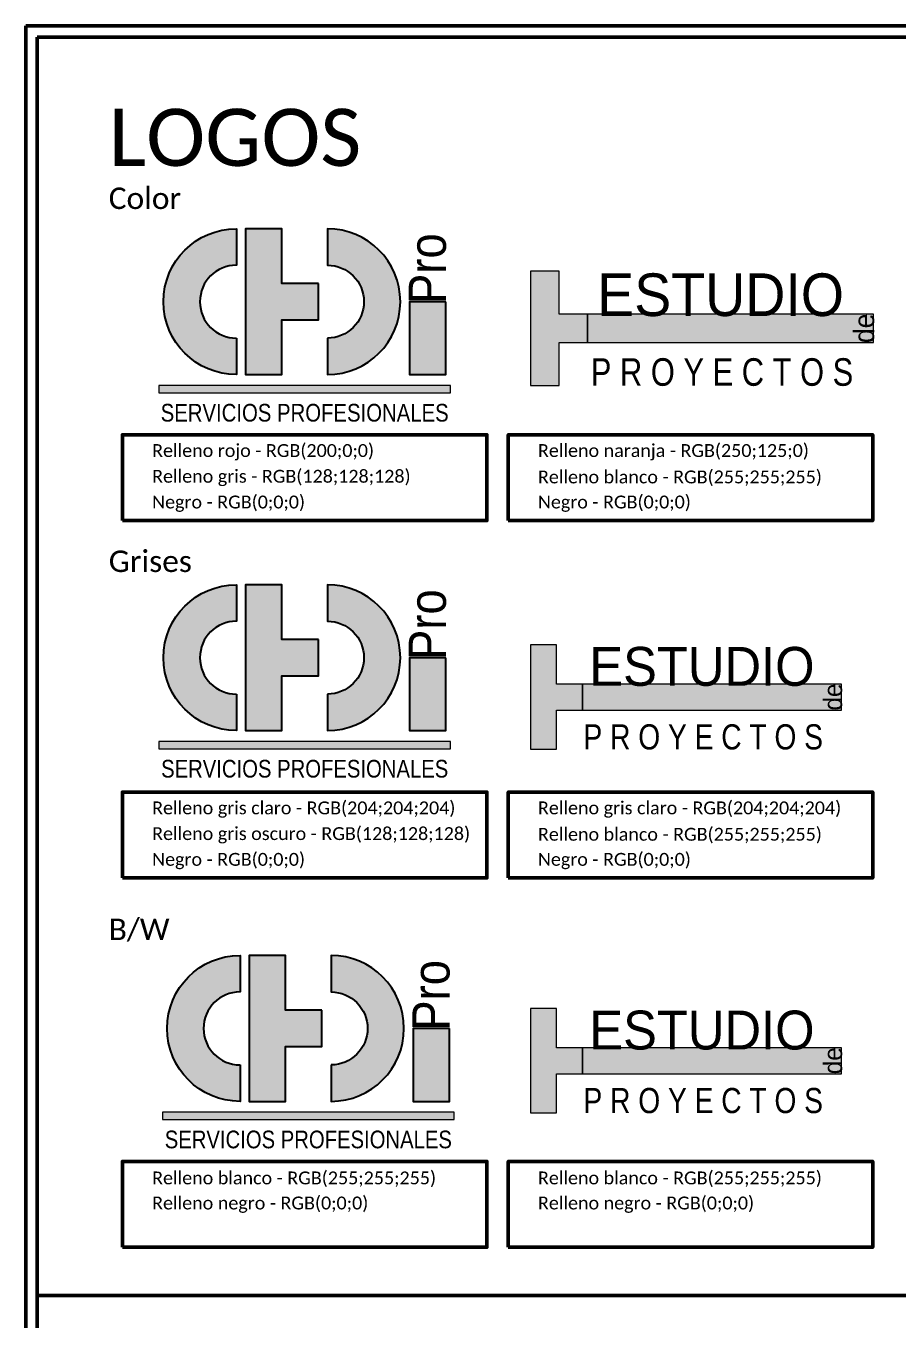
# Paper-space layout 'Dimensiones_cajasXM' of a CAD drawing. Header units: metres. Extents: x -968 to 2373, y -423 to 894.
# Drawn here: x -967.7 to -815.1, y -224.8 to 1.5 of the extents above; entities that cross this region are included whole.
import ezdxf
from ezdxf.enums import TextEntityAlignment as Align

# ---------------------------------------------------------------- set-up
doc = ezdxf.new("R2010")
doc.units = ezdxf.units.M
doc.layers.get('0').update_dxf_attribs({"color": 255, "plot": 0})
doc.layers.add('G-Title_layouts', color=7, linetype='Continuous', lineweight=50, true_color=0x323232)
doc.styles.add('CTDi Corporate', font='Skia.ttf')
doc.styles.get("Standard").update_dxf_attribs({"font": 'Candara.ttf'})

# ---------------------------------------------------------------- blocks, each defined once
blk = doc.blocks.new('CTDi_Logo_COL')
at = {"layer": 'G-Title_layouts', "linetype": 'Continuous', "true_color": 0xc80000}
h = blk.add_hatch(color=12, dxfattribs=at)
h.dxf.hatch_style = 1
h.paths.add_polyline_path([(-1.875, 1), (-1.875, 2, 1), (-1.875, -2), (-1.875, -1, -1)])
h.paths.add_polyline_path([(0.625, 2), (0.625, 1, -1), (0.625, -1), (0.625, -2, 1)])
at = {"layer": 'G-Title_layouts', "linetype": 'Continuous'}
h = blk.add_hatch(color=8, dxfattribs=at)
h.dxf.hatch_style = 1
h.paths.add_polyline_path([(-0.625, 0.5), (-0.625, 2), (-1.625, 2), (-1.625, -2), (-0.625, -2), (-0.625, -0.5), (0.375, -0.5), (0.375, 0.5)])
h = blk.add_hatch(color=8, dxfattribs=at)
h.dxf.hatch_style = 1
h.paths.add_polyline_path([(3.875, 0), (2.875, 0), (2.875, -2), (3.875, -2)])
at = {"layer": 'G-Title_layouts', "linetype": 'Continuous', "lineweight": 13}
h = blk.add_hatch(color=250, dxfattribs=at)
h.dxf.hatch_style = 1
h.paths.add_polyline_path([(-4, -2.3), (-4, -2.5), (4, -2.5), (4, -2.3)])
at = {"layer": 'G-Title_layouts', "linetype": 'Continuous', "lineweight": 30}
for points in [[(-1.875, -1), (-1.875, -2, -1), (-1.875, 2), (-1.875, 1, 1)], [(0.625, -1), (0.625, -2, 1), (0.625, 2), (0.625, 1, -1)]]:
    blk.add_lwpolyline(points, format="xyb", close=True, dxfattribs=at)
for points in [[(0.375, 0.5), (-0.625, 0.5), (-0.625, 2), (-1.625, 2), (-1.625, -2), (-0.625, -2), (-0.625, -0.5), (0.375, -0.5)], [(3.875, 0), (2.875, 0), (2.875, -2), (3.875, -2)]]:
    blk.add_lwpolyline(points, close=True, dxfattribs=at)
at = {"layer": 'G-Title_layouts', "linetype": 'Continuous', "lineweight": 13}
blk.add_lwpolyline([(-4, -2.5), (4, -2.5), (4, -2.3), (-4, -2.3)], close=True, dxfattribs=at)
at = {"layer": 'G-Title_layouts', "color": 8, "style": 'CTDi Corporate', "width": 0.9125}
blk.add_text('Pro', height=1.02, rotation=90, dxfattribs=at).set_placement((3.875, -0.061))
at = {"layer": 'G-Title_layouts', "color": 250, "linetype": 'Continuous', "lineweight": 13, "style": 'CTDi Corporate', "width": 0.86}
blk.add_text('SERVICIOS PROFESIONALES', height=0.485, dxfattribs=at).set_placement((0, -2.803), align=Align.TOP_CENTER)
blk = doc.blocks.new('CTDi_Logo_GRS')
at = {"layer": 'G-Title_layouts', "linetype": 'Continuous', "true_color": 0xcccccc}
h = blk.add_hatch(color=254, dxfattribs=at)
h.dxf.hatch_style = 1
h.paths.add_polyline_path([(-1.875, 1), (-1.875, 2, 1), (-1.875, -2), (-1.875, -1, -1)])
h.paths.add_polyline_path([(0.625, 2), (0.625, 1, -1), (0.625, -1), (0.625, -2, 1)])
at = {"layer": 'G-Title_layouts', "linetype": 'Continuous'}
h = blk.add_hatch(color=8, dxfattribs=at)
h.dxf.hatch_style = 1
h.paths.add_polyline_path([(-0.625, 0.5), (-0.625, 2), (-1.625, 2), (-1.625, -2), (-0.625, -2), (-0.625, -0.5), (0.375, -0.5), (0.375, 0.5)])
h = blk.add_hatch(color=8, dxfattribs=at)
h.dxf.hatch_style = 1
h.paths.add_polyline_path([(3.875, 0), (2.875, 0), (2.875, -2), (3.875, -2)])
at = {"layer": 'G-Title_layouts', "linetype": 'Continuous', "lineweight": 13}
h = blk.add_hatch(color=250, dxfattribs=at)
h.dxf.hatch_style = 1
h.paths.add_polyline_path([(-4, -2.3), (-4, -2.5), (4, -2.5), (4, -2.3)])
at = {"layer": 'G-Title_layouts', "linetype": 'Continuous', "lineweight": 30}
for points in [[(-1.875, -1), (-1.875, -2, -1), (-1.875, 2), (-1.875, 1, 1)], [(0.625, -1), (0.625, -2, 1), (0.625, 2), (0.625, 1, -1)]]:
    blk.add_lwpolyline(points, format="xyb", close=True, dxfattribs=at)
for points in [[(0.375, 0.5), (-0.625, 0.5), (-0.625, 2), (-1.625, 2), (-1.625, -2), (-0.625, -2), (-0.625, -0.5), (0.375, -0.5)], [(3.875, 0), (2.875, 0), (2.875, -2), (3.875, -2)]]:
    blk.add_lwpolyline(points, close=True, dxfattribs=at)
at = {"layer": 'G-Title_layouts', "linetype": 'Continuous', "lineweight": 13}
blk.add_lwpolyline([(-4, -2.5), (4, -2.5), (4, -2.3), (-4, -2.3)], close=True, dxfattribs=at)
at = {"layer": 'G-Title_layouts', "color": 8, "style": 'CTDi Corporate', "width": 0.9125}
blk.add_text('Pro', height=1.02, rotation=90, dxfattribs=at).set_placement((3.875, -0.061))
at = {"layer": 'G-Title_layouts', "color": 250, "linetype": 'Continuous', "lineweight": 13, "style": 'CTDi Corporate', "width": 0.8575}
blk.add_text('SERVICIOS PROFESIONALES', height=0.485, dxfattribs=at).set_placement((0, -2.803), align=Align.TOP_CENTER)
blk = doc.blocks.new('CTDi_Logo_BnW')
at = {"layer": 'G-Title_layouts', "linetype": 'Continuous', "true_color": 0xffffff}
h = blk.add_hatch(color=7, dxfattribs=at)
h.dxf.hatch_style = 1
h.paths.add_polyline_path([(-1.875, 1), (-1.875, 2, 1), (-1.875, -2), (-1.875, -1, -1)])
h.paths.add_polyline_path([(0.625, 2), (0.625, 1, -1), (0.625, -1), (0.625, -2, 1)])
at = {"layer": 'G-Title_layouts', "linetype": 'Continuous'}
h = blk.add_hatch(color=250, dxfattribs=at)
h.dxf.hatch_style = 1
h.paths.add_polyline_path([(-0.625, 0.5), (-0.625, 2), (-1.625, 2), (-1.625, -2), (-0.625, -2), (-0.625, -0.5), (0.375, -0.5), (0.375, 0.5)])
h = blk.add_hatch(color=250, dxfattribs=at)
h.dxf.hatch_style = 1
h.paths.add_polyline_path([(3.875, 0), (2.875, 0), (2.875, -2), (3.875, -2)])
at = {"layer": 'G-Title_layouts', "linetype": 'Continuous', "lineweight": 13}
h = blk.add_hatch(color=250, dxfattribs=at)
h.dxf.hatch_style = 1
h.paths.add_polyline_path([(-4, -2.3), (-4, -2.5), (4, -2.5), (4, -2.3)])
at = {"layer": 'G-Title_layouts', "linetype": 'Continuous', "lineweight": 30}
for points in [[(-1.875, -1), (-1.875, -2, -1), (-1.875, 2), (-1.875, 1, 1)], [(0.625, -1), (0.625, -2, 1), (0.625, 2), (0.625, 1, -1)]]:
    blk.add_lwpolyline(points, format="xyb", close=True, dxfattribs=at)
for points in [[(0.375, 0.5), (-0.625, 0.5), (-0.625, 2), (-1.625, 2), (-1.625, -2), (-0.625, -2), (-0.625, -0.5), (0.375, -0.5)], [(3.875, 0), (2.875, 0), (2.875, -2), (3.875, -2)]]:
    blk.add_lwpolyline(points, close=True, dxfattribs=at)
at = {"layer": 'G-Title_layouts', "linetype": 'Continuous', "lineweight": 13}
blk.add_lwpolyline([(-4, -2.5), (4, -2.5), (4, -2.3), (-4, -2.3)], close=True, dxfattribs=at)
at = {"layer": 'G-Title_layouts', "color": 250, "style": 'CTDi Corporate', "width": 0.9125}
blk.add_text('Pro', height=1.02, rotation=90, dxfattribs=at).set_placement((3.875, -0.061))
at = {"layer": 'G-Title_layouts', "color": 250, "linetype": 'Continuous', "lineweight": 13, "style": 'CTDi Corporate', "width": 0.8575}
blk.add_text('SERVICIOS PROFESIONALES', height=0.485, dxfattribs=at).set_placement((0, -2.803), align=Align.TOP_CENTER)
blk = doc.blocks.new('DiPo_marca')
at = {"layer": 'G-Title_layouts', "linetype": 'Continuous', "true_color": 0xfa7d00}
h = blk.add_hatch(color=30, dxfattribs=at)
h.dxf.hatch_style = 1
h.paths.add_polyline_path([(5, 12.5), (5, 20), (0, 20), (0, 0), (5, 0), (5, 7.5), (10, 7.5), (10, 12.5)])
at = {"layer": 'G-Title_layouts', "linetype": 'Continuous', "lineweight": 15, "true_color": 0x000000}
h = blk.add_hatch(color=18, dxfattribs=at)
h.dxf.hatch_style = 1
h.paths.add_polyline_path([(60, 12.5), (10, 12.5), (10, 7.5), (60, 7.5)])
at = {"layer": 'G-Title_layouts', "linetype": 'Continuous', "lineweight": 15}
for points in [[(10, 12.5), (5, 12.5), (5, 20), (0, 20), (0, 0), (5, 0), (5, 7.5), (10, 7.5)], [(60, 12.5), (10, 12.5), (10, 7.5), (60, 7.5)]]:
    blk.add_lwpolyline(points, close=True, dxfattribs=at)
at = {"layer": 'G-Title_layouts', "color": 18, "linetype": 'Continuous', "true_color": 0x000000, "style": 'CTDi Corporate', "width": 0.975}
blk.add_text('ESTUDIO', height=7.452, dxfattribs=at).set_placement((33.26, 9.92), align=Align.BOTTOM_CENTER)
at = {"layer": 'G-Title_layouts', "color": 7, "linetype": 'Continuous', "lineweight": 100, "true_color": 0xfefefe, "transparency": 33554687, "style": 'CTDi Corporate', "width": 0.975}
blk.add_text('de', height=3.562, rotation=90, dxfattribs=at).set_placement((61.2, 10), align=Align.BOTTOM_CENTER)
at = {"layer": 'G-Title_layouts', "color": 30, "linetype": 'Continuous', "true_color": 0xfa7d00, "style": 'CTDi Corporate', "width": 0.8375}
blk.add_text('P R O Y E C T O S', height=4.8219, dxfattribs=at).set_placement((33.51, -1.49), align=Align.BOTTOM_CENTER)

psp = doc.layouts.new('Dimensiones_cajasXM')

# ---------------------------------------------------------------- hatches: boundary and pattern name
at = {"layer": 'G-Title_layouts', "linetype": 'Continuous', "true_color": 0xcccccc}
h = psp.add_hatch(color=254, dxfattribs=at)
h.dxf.hatch_style = 1
h.paths.add_polyline_path([(-874.857, -113.567), (-874.857, -106.7232), (-879.4195, -106.7232), (-879.4195, -124.9732), (-874.857, -124.9732), (-874.857, -118.1295), (-870.2945, -118.1295), (-870.2945, -113.567)])
at = {"layer": 'G-Title_layouts', "linetype": 'Continuous', "lineweight": 15, "true_color": 0x000000}
h = psp.add_hatch(color=18, dxfattribs=at)
h.dxf.hatch_style = 1
h.paths.add_polyline_path([(-825.0195, -113.567), (-870.2945, -113.567), (-870.2945, -118.1295), (-825.0195, -118.1295)])
at = {"layer": 'G-Title_layouts', "linetype": 'Continuous', "true_color": 0xffffff}
h = psp.add_hatch(color=7, dxfattribs=at)
h.dxf.hatch_style = 1
h.paths.add_polyline_path([(-874.857, -177.1601), (-874.857, -170.3163), (-879.4195, -170.3163), (-879.4195, -188.5663), (-874.857, -188.5663), (-874.857, -181.7226), (-870.2945, -181.7226), (-870.2945, -177.1601)])
at = {"layer": 'G-Title_layouts', "linetype": 'Continuous', "lineweight": 15, "true_color": 0x000000}
h = psp.add_hatch(color=18, dxfattribs=at)
h.dxf.hatch_style = 1
h.paths.add_polyline_path([(-825.0195, -177.1601), (-870.2945, -177.1601), (-870.2945, -181.7226), (-825.0195, -181.7226)])

# ---------------------------------------------------------------- linework, layer by layer
at = {"layer": 'G-Title_layouts'}
for points in [[(-967.6998, 1.5093), (-69.4498, 1.5093), (-69.4498, -422.593), (-967.6998, -422.593)], [(-965.6998, -0.4907), (-715.6998, -0.4907), (-715.6998, -220.4907), (-965.6998, -220.4907)], [(-950.7945, -84.9832), (-887.0445, -84.9832), (-887.0445, -69.9832), (-950.7945, -69.9832)], [(-883.2945, -84.9832), (-819.5445, -84.9832), (-819.5445, -69.9832), (-883.2945, -69.9832)], [(-950.7945, -147.4659), (-887.0445, -147.4659), (-887.0445, -132.4659), (-950.7945, -132.4659)], [(-883.2945, -147.4659), (-819.5445, -147.4659), (-819.5445, -132.4659), (-883.2945, -132.4659)], [(-950.7945, -212.0555), (-887.0445, -212.0555), (-887.0445, -197.0555), (-950.7945, -197.0555)], [(-883.2945, -212.0555), (-819.5445, -212.0555), (-819.5445, -197.0555), (-883.2945, -197.0555)], [(-965.6998, -220.4907), (-518.5748, -220.4907), (-518.5748, -420.593), (-965.6998, -420.593)]]:
    psp.add_lwpolyline(points, close=True, dxfattribs=at)
at = {"layer": 'G-Title_layouts', "linetype": 'Continuous', "lineweight": 15}
for points in [[(-870.2945, -113.567), (-874.857, -113.567), (-874.857, -106.7232), (-879.4195, -106.7232), (-879.4195, -124.9732), (-874.857, -124.9732), (-874.857, -118.1295), (-870.2945, -118.1295)], [(-825.0195, -113.567), (-870.2945, -113.567), (-870.2945, -118.1295), (-825.0195, -118.1295)], [(-870.2945, -177.1601), (-874.857, -177.1601), (-874.857, -170.3163), (-879.4195, -170.3163), (-879.4195, -188.5663), (-874.857, -188.5663), (-874.857, -181.7226), (-870.2945, -181.7226)], [(-825.0195, -177.1601), (-870.2945, -177.1601), (-870.2945, -181.7226), (-825.0195, -181.7226)]]:
    psp.add_lwpolyline(points, close=True, dxfattribs=at)

# ---------------------------------------------------------------- block references
for name, p, xscale, yscale, zscale in [('CTDi_Logo_COL', (-918.9195, -46.7176), 6.374999999999949, 6.374999999999949, 6.374999999999949), ('CTDi_Logo_GRS', (-918.9195, -108.9643), 6.374999999999915, 6.374999999999915, 6.374999999999915), ('CTDi_Logo_BnW', (-918.2829, -173.79), 6.374999999999915, 6.374999999999915, 6.374999999999915)]:
    psp.add_blockref(name, p, dxfattribs=dict(xscale=xscale, yscale=yscale, zscale=zscale))
at = {"layer": 'G-Title_layouts'}
psp.add_blockref('DiPo_marca', (-879.4195, -61.3801), dxfattribs=at)

# ---------------------------------------------------------------- texts
at = {"layer": 'G-Title_layouts', "color": 18, "linetype": 'Continuous', "true_color": 0x000000, "style": 'CTDi Corporate'}
for s, height, width, p in [('ESTUDIO', 6.8, 0.975, (-849.4226, -115.9226)), ('ESTUDIO', 6.8, 0.975, (-849.4226, -179.5157)), ('P R O Y E C T O S', 4.4, 0.8375, (-849.1939, -189.922))]:
    psp.add_text(s, height=height, dxfattribs=dict(at, width=width)).set_placement(p, align=Align.BOTTOM_CENTER)
at = {"layer": 'G-Title_layouts', "color": 7, "linetype": 'Continuous', "lineweight": 100, "true_color": 0xfefefe, "transparency": 33554687, "style": 'CTDi Corporate', "width": 0.975}
for p in [(-823.9258, -115.8482), (-823.9258, -179.4413)]:
    psp.add_text('de', height=3.25, rotation=90, dxfattribs=at).set_placement(p, align=Align.BOTTOM_CENTER)
at = {"layer": 'G-Title_layouts', "color": 254, "linetype": 'Continuous', "true_color": 0xcccccc, "style": 'CTDi Corporate', "width": 0.8375}
psp.add_text('P R O Y E C T O S', height=4.4, dxfattribs=at).set_placement((-849.1939, -126.3289), align=Align.BOTTOM_CENTER)
at = {"layer": 'G-Title_layouts'}
for s, width, insert, char_height, attachment_point in [('LOGOS', 841, (-953.1998, -12.9907), 10, 1), ('Color', 72.985524, (-953.1998, -30.5505), 3.75, 7), ('Grises', 72.471252, (-953.1998, -94.0284), 3.75, 7), ('B/W', 93.745588, (-953.1998, -158.6007), 3.75, 7)]:
    psp.add_mtext_dynamic_manual_height_columns(s, width=width, gutter_width=50, heights=[0], dxfattribs=dict(at, insert=insert, char_height=char_height, attachment_point=attachment_point))
at = {"layer": 'G-Title_layouts', "color": 12, "true_color": 0xc80000, "insert": (-945.6093, -74.4727), "char_height": 2.25, "attachment_point": 7}
psp.add_mtext_dynamic_manual_height_columns('Relleno rojo - RGB(200;0;0)', width=72.471252, gutter_width=50, heights=[0], dxfattribs=at)
at = {"layer": 'G-Title_layouts', "color": 30, "true_color": 0xfa7d00, "insert": (-878.1093, -74.4727), "char_height": 2.25, "attachment_point": 7}
psp.add_mtext_dynamic_manual_height_columns('Relleno naranja - RGB(250;125;0)', width=72.471252, gutter_width=50, heights=[0], dxfattribs=at)
at = {"layer": 'G-Title_layouts', "color": 8, "char_height": 2.25, "attachment_point": 7}
for s, width, insert in [('Relleno gris - RGB(128;128;128)', 72.471252, (-945.6093, -78.9727)), ('Relleno gris oscuro - RGB(128;128;128)', 78.086439, (-945.6093, -141.4554))]:
    psp.add_mtext_dynamic_manual_height_columns(s, width=width, gutter_width=50, heights=[0], dxfattribs=dict(at, insert=insert))
at = {"layer": 'G-Title_layouts', "color": 7, "true_color": 0xffffff, "char_height": 2.25, "attachment_point": 7}
for width, insert in [(72.471252, (-878.1093, -78.9727)), (78.086439, (-878.1093, -141.4554)), (72.471252, (-945.6093, -201.545)), (72.471252, (-878.1093, -201.545))]:
    psp.add_mtext_dynamic_manual_height_columns('Relleno blanco - RGB(255;255;255)', width=width, gutter_width=50, heights=[0], dxfattribs=dict(at, insert=insert))
at = {"layer": 'G-Title_layouts', "color": 250, "char_height": 2.25, "attachment_point": 7}
for insert in [(-945.6093, -83.4727), (-878.1093, -83.4727), (-945.6093, -145.9554), (-878.1093, -145.9554)]:
    psp.add_mtext_dynamic_manual_height_columns('Negro - RGB(0;0;0)', width=72.471252, gutter_width=50, heights=[0], dxfattribs=dict(at, insert=insert))
at = {"layer": 'G-Title_layouts', "color": 254, "char_height": 2.25, "attachment_point": 7}
for insert in [(-945.6093, -136.9554), (-878.1093, -136.9554)]:
    psp.add_mtext_dynamic_manual_height_columns('Relleno gris claro - RGB(204;204;204)', width=78.086439, gutter_width=50, heights=[0], dxfattribs=dict(at, insert=insert))
at = {"layer": 'G-Title_layouts', "color": 18, "true_color": 0x000000, "char_height": 2.25, "attachment_point": 7}
for insert in [(-945.6093, -206.045), (-878.1093, -206.045)]:
    psp.add_mtext_dynamic_manual_height_columns('Relleno negro - RGB(0;0;0)', width=72.471252, gutter_width=50, heights=[0], dxfattribs=dict(at, insert=insert))

doc.saveas('drawing.dxf')
